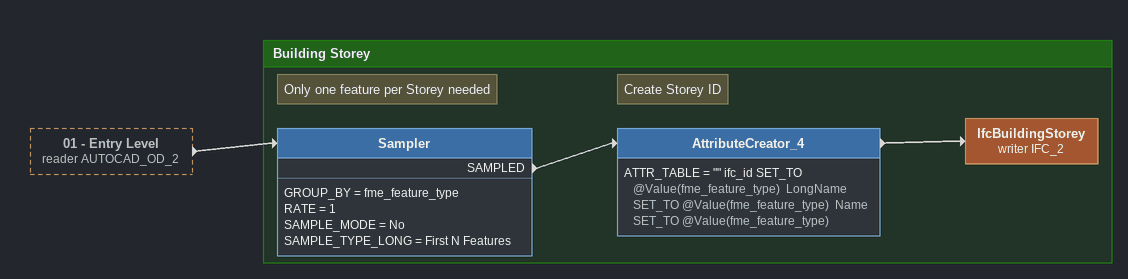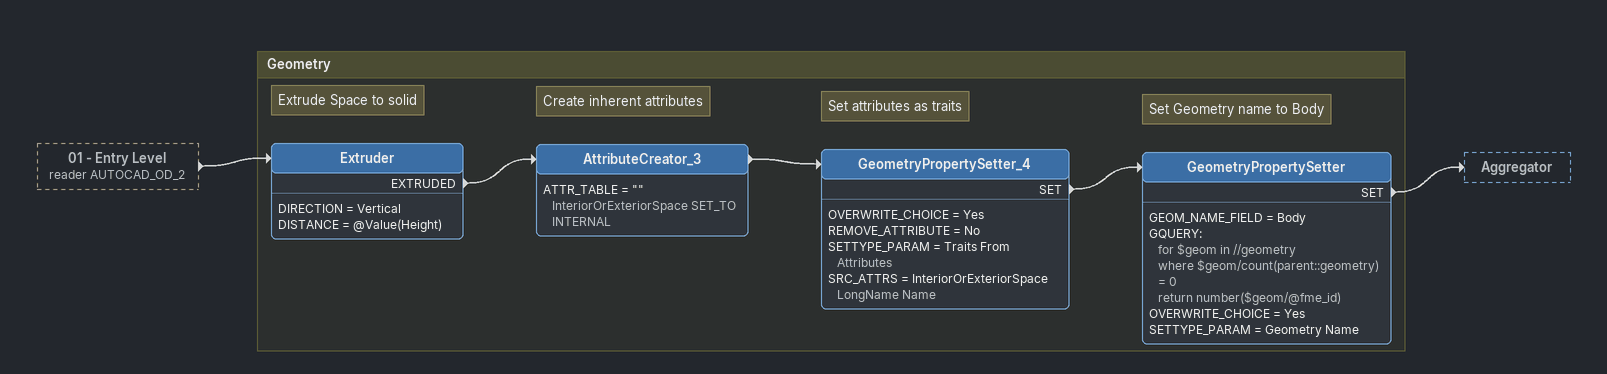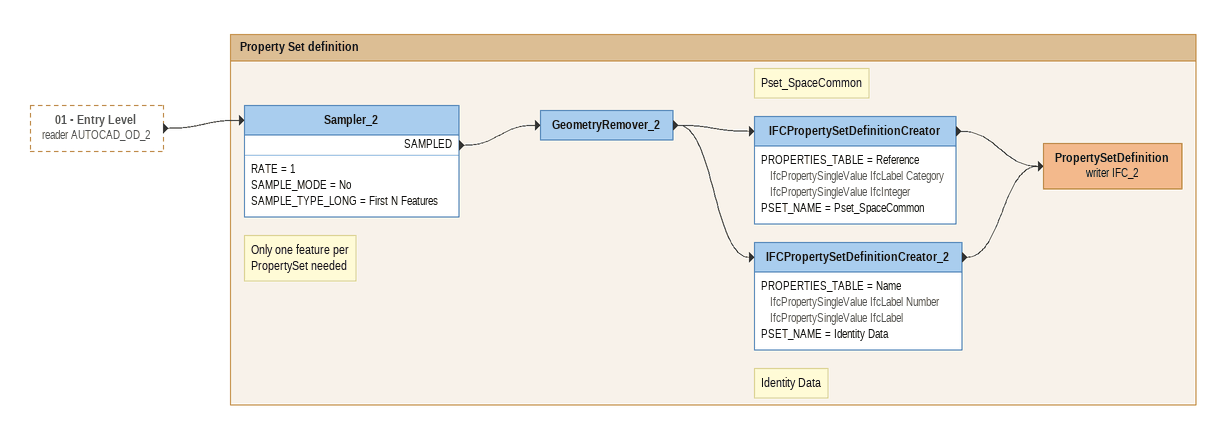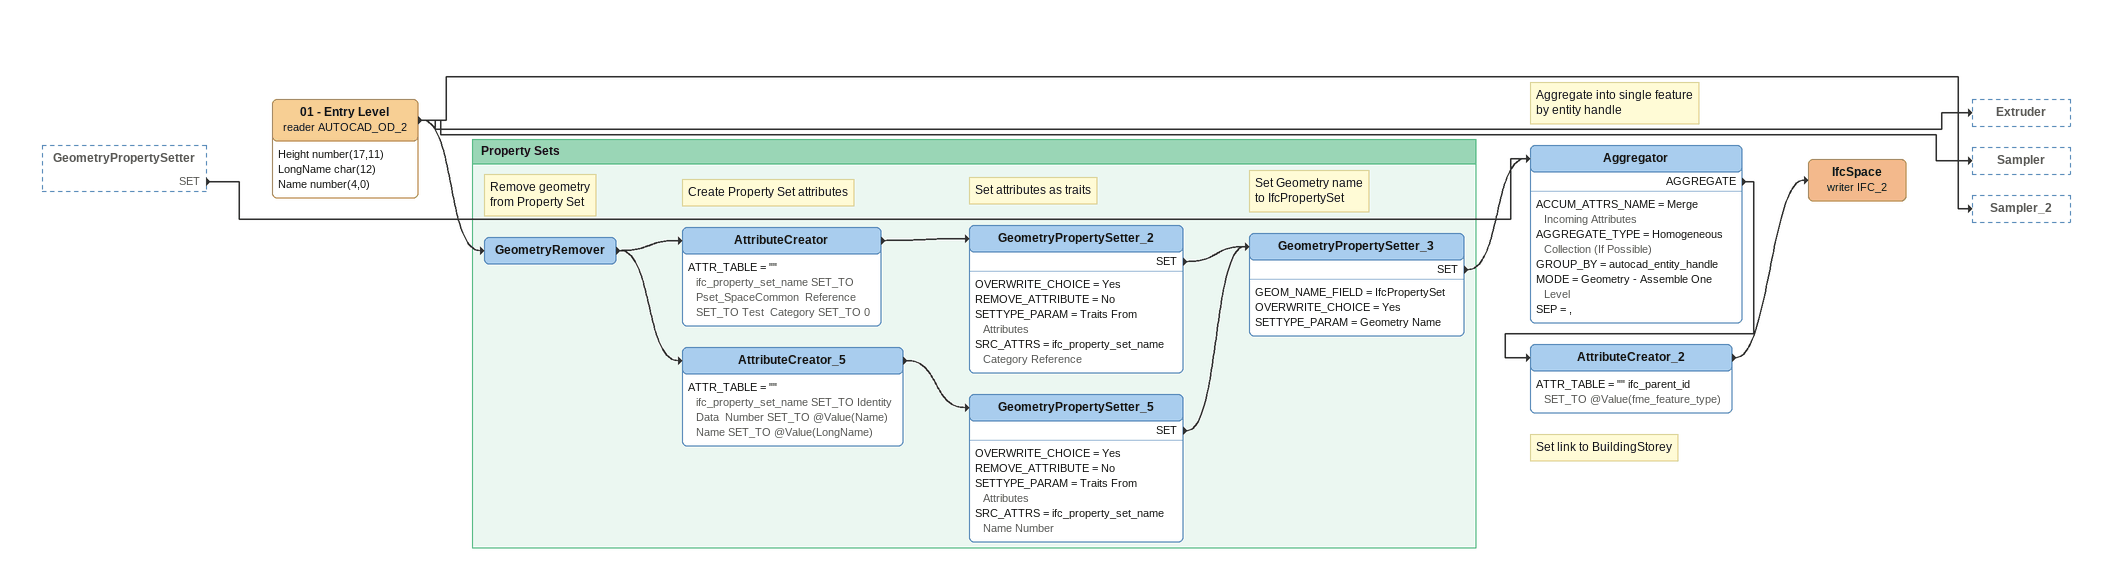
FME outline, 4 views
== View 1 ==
01 - Entry Level (reader AUTOCAD_OD_2) [outside]
    -> Sampler

Bookmark: Building Storey
Note: Only one feature per Storey needed
Sampler
    GROUP_BY = fme_feature_type
    RATE = 1
    SAMPLE_MODE = No
    SAMPLE_TYPE_LONG = First N Features
    SAMPLED -> AttributeCreator_4
Note: Create Storey ID
AttributeCreator_4
    ATTR_TABLE = "" ifc_id SET_TO @Value(fme_feature_type)  LongName SET_TO @Value(fme_feature_type)  Name SET_TO @Value(fme_feature_type)
    -> IfcBuildingStorey (writer IFC_2)
IfcBuildingStorey (writer IFC_2)

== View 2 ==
01 - Entry Level (reader AUTOCAD_OD_2) [outside]
    -> Extruder

Bookmark: Geometry
Note: Extrude Space to solid
Extruder
    DIRECTION = Vertical
    DISTANCE = @Value(Height)
    EXTRUDED -> AttributeCreator_3
Note: Create inherent attributes
AttributeCreator_3
    ATTR_TABLE = "" InteriorOrExteriorSpace SET_TO INTERNAL
    -> GeometryPropertySetter_4
Note: Set attributes as traits
GeometryPropertySetter_4
    OVERWRITE_CHOICE = Yes
    REMOVE_ATTRIBUTE = No
    SETTYPE_PARAM = Traits From Attributes
    SRC_ATTRS = InteriorOrExteriorSpace LongName Name
    SET -> GeometryPropertySetter
Note: Set Geometry name to Body
GeometryPropertySetter
    GEOM_NAME_FIELD = Body
    GQUERY:
      for $geom in //geometry
      where $geom/count(parent::geometry) = 0
      return number($geom/@fme_id)
    OVERWRITE_CHOICE = Yes
    SETTYPE_PARAM = Geometry Name
    SET -> Aggregator

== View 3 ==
01 - Entry Level (reader AUTOCAD_OD_2) [outside]
    -> Sampler_2

Bookmark: Property Set definition
Note: Only one feature per / PropertySet needed
Sampler_2
    RATE = 1
    SAMPLE_MODE = No
    SAMPLE_TYPE_LONG = First N Features
    SAMPLED -> GeometryRemover_2
GeometryRemover_2
    -> IFCPropertySetDefinitionCreator_2
    -> IFCPropertySetDefinitionCreator
Note: Pset_SpaceCommon
IFCPropertySetDefinitionCreator
    PROPERTIES_TABLE = Reference IfcPropertySingleValue IfcLabel Category IfcPropertySingleValue IfcInteger
    PSET_NAME = Pset_SpaceCommon
    -> PropertySetDefinition (writer IFC_2)
Note: Identity Data
IFCPropertySetDefinitionCreator_2
    PROPERTIES_TABLE = Name IfcPropertySingleValue IfcLabel Number IfcPropertySingleValue IfcLabel
    PSET_NAME = Identity Data
    -> PropertySetDefinition (writer IFC_2)
PropertySetDefinition (writer IFC_2)

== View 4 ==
GeometryPropertySetter [outside]
    SET -> Aggregator
01 - Entry Level (reader AUTOCAD_OD_2)
    attributes: Height number(17,11), LongName char(12), Name number(4,0)
    -> Extruder
    -> Sampler
    -> GeometryRemover
    -> Sampler_2
Note: Aggregate into single feature / by entity handle
Aggregator
    ACCUM_ATTRS_NAME = Merge Incoming Attributes
    AGGREGATE_TYPE = Homogeneous Collection (If Possible)
    GROUP_BY = autocad_entity_handle
    MODE = Geometry - Assemble One Level
    SEP = ,
    AGGREGATE -> AttributeCreator_2
Note: Set link to BuildingStorey
AttributeCreator_2
    ATTR_TABLE = "" ifc_parent_id SET_TO @Value(fme_feature_type)
    -> IfcSpace (writer IFC_2)
IfcSpace (writer IFC_2)

Bookmark: Property Sets
Note: Remove geometry / from Property Set
GeometryRemover
    -> AttributeCreator
    -> AttributeCreator_5
Note: Create Property Set attributes
AttributeCreator
    ATTR_TABLE = "" ifc_property_set_name SET_TO Pset_SpaceCommon  Reference SET_TO Test  Category SET_TO 0
    -> GeometryPropertySetter_2
Note: Set attributes as traits
GeometryPropertySetter_2
    OVERWRITE_CHOICE = Yes
    REMOVE_ATTRIBUTE = No
    SETTYPE_PARAM = Traits From Attributes
    SRC_ATTRS = ifc_property_set_name Category Reference
    SET -> GeometryPropertySetter_3
AttributeCreator_5
    ATTR_TABLE = "" ifc_property_set_name SET_TO Identity Data  Number SET_TO @Value(Name)  Name SET_TO @Value(LongName)
    -> GeometryPropertySetter_5
GeometryPropertySetter_5
    OVERWRITE_CHOICE = Yes
    REMOVE_ATTRIBUTE = No
    SETTYPE_PARAM = Traits From Attributes
    SRC_ATTRS = ifc_property_set_name Name Number
    SET -> GeometryPropertySetter_3
Note: Set Geometry name / to IfcPropertySet
GeometryPropertySetter_3
    GEOM_NAME_FIELD = IfcPropertySet
    OVERWRITE_CHOICE = Yes
    SETTYPE_PARAM = Geometry Name
    SET -> Aggregator
